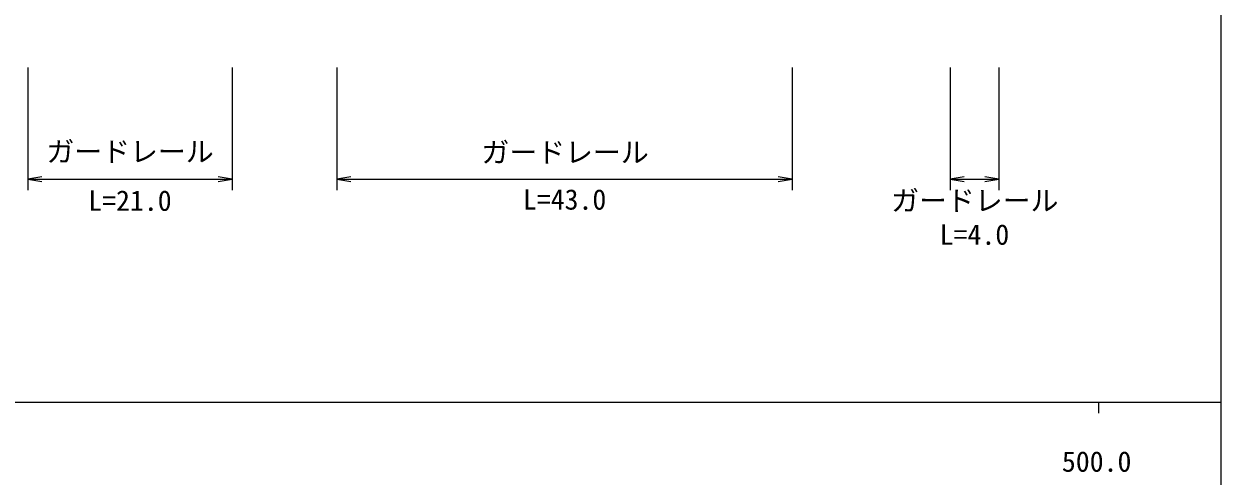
# Model space of a CAD drawing. Units: millimetres at full size, sheet at 1:1000; details may follow other scales. Extents: x 40000 to 680000, y 20000 to 380000.
# Drawn here: x 471646 to 579000, y 198357 to 238916 of the extents above; entities that cross this region are included whole.
import ezdxf
from ezdxf.enums import TextEntityAlignment as Align

# ---------------------------------------------------------------- set-up
doc = ezdxf.new("R2010")
doc.units = ezdxf.units.MM
doc.header["$LTSCALE"] = 1000
doc.layers.add('M-STR-HTXT', color=7, linetype='Continuous', lineweight=13)
doc.layers.add('M-TTL-BAND', color=7, linetype='Continuous', lineweight=25)
doc.styles.add('ＭＳ ゴシック', font='')
doc.styles.get('ＭＳ ゴシック').set_extended_font_data('MS Gothic')

# ---------------------------------------------------------------- blocks, each defined once
blk = doc.blocks.new('open_arrow')
at = {"color": 0, "linetype": 'Continuous', "lineweight": -2}
blk.add_lwpolyline([(7.5, 1.25), (0, 0), (7.5, -1.25)], dxfattribs=at)

msp = doc.modelspace()

# ---------------------------------------------------------------- linework, layer by layer
at = {"layer": 'M-STR-HTXT'}
for p, q in [((471986, 235000), (471986, 224000)), ((490314, 235000), (490314, 224000)), ((499716, 235000), (499716, 224000)), ((540544, 235000), (540544, 224000)), ((554700, 235000), (554700, 224000)), ((559075, 235000), (559075, 224000)), ((471986, 225000), (490314, 225000)), ((499716, 225000), (540544, 225000)), ((554700, 225000), (559075, 225000))]:
    msp.add_line(p, q, dxfattribs=at)
at = {"layer": 'M-TTL-BAND'}
for p, q in [((579000, 20000), (579000, 370000)), ((40000, 205000), (579000, 205000)), ((568000, 205000), (568000, 204000))]:
    msp.add_line(p, q, dxfattribs=at)

# ---------------------------------------------------------------- block references
at = {"layer": 'M-STR-HTXT', "xscale": 167, "yscale": 167}
for p in [(471986, 225000), (499716, 225000), (554700, 225000)]:
    msp.add_blockref('open_arrow', p, dxfattribs=at)
at = {"layer": 'M-STR-HTXT', "xscale": 167, "yscale": 167, "rotation": 180}
for p in [(490314, 225000), (540544, 225000), (559075, 225000)]:
    msp.add_blockref('open_arrow', p, dxfattribs=at)

# ---------------------------------------------------------------- texts
at = {"layer": 'M-STR-HTXT', "style": 'ＭＳ ゴシック'}
for s, p in [('ガードレール', (481162, 226000)), ('ガードレール', (520175, 225934)), ('L=21.0', (481150, 221601)), ('L=43.0', (520130, 221705)), ('ガードレール', (556918, 221606)), ('L=4.0', (556888, 218557))]:
    msp.add_text(s, height=1833, dxfattribs=at).set_placement(p, align=Align.BOTTOM_CENTER)
at = {"layer": 'M-TTL-BAND', "style": 'ＭＳ ゴシック'}
msp.add_text('500.0', height=1833, dxfattribs=at).set_placement((567844, 198195), align=Align.BOTTOM_CENTER)

doc.saveas('drawing.dxf')
